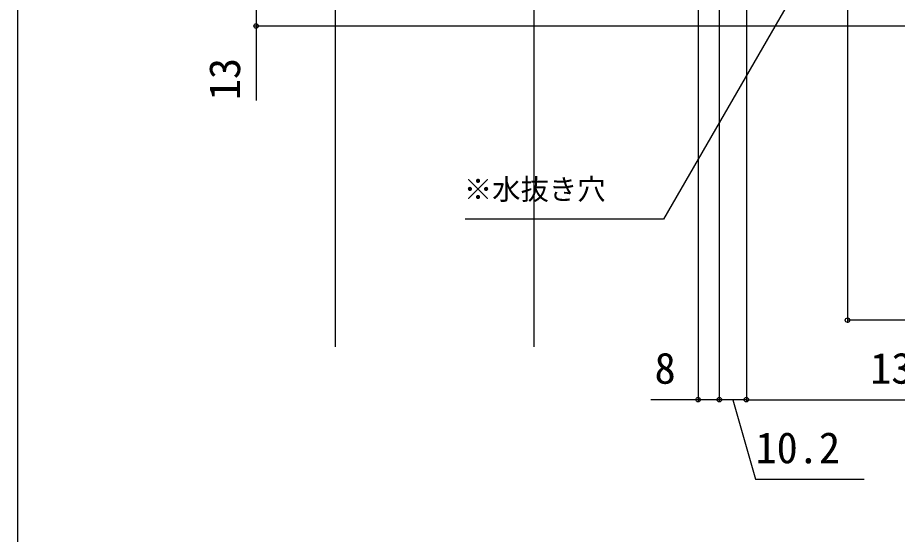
# Model space of a CAD drawing. Units: millimetres, scale not verified. Extents: x -700 to 700, y -1043 to 1038.
# Drawn here: x -700 to -368, y -265.8 to -70.8 of the extents above; entities that cross this region are included whole.
import ezdxf
from ezdxf.enums import TextEntityAlignment as Align

# ---------------------------------------------------------------- set-up
doc = ezdxf.new("R2010")
doc.units = ezdxf.units.MM
doc.header["$LTSCALE"] = 6
for name, color, linetype in [('0-4_YKK_12', 2, 'Continuous'), ('0-7_YKK_D', 6, 'Continuous'), ('0-8_YKK_ZWAK', 7, 'Continuous')]:
    doc.layers.add(name, color=color, linetype=linetype)
doc.styles.add('ＭＳ ゴシック', font='')
doc.styles.get('ＭＳ ゴシック').set_extended_font_data('MS Gothic')

msp = doc.modelspace()

# ---------------------------------------------------------------- linework, layer by layer
at = {"layer": '0-4_YKK_12'}
for p, q in [((-580.204, -48.497), (-580.204, -195.044)), ((-505.204, -48.497), (-505.204, -195.044))]:
    msp.add_line(p, q, dxfattribs=at)
at = {"layer": '0-7_YKK_D'}
for p, q in [((-435.205, 34.903), (-435.205, -215.937)), ((-435.205, 34.903), (-435.205, -215.937)), ((-443.204, -7.697), (-443.204, -215.937)), ((-425.005, -61.697), (-425.005, -215.937)), ((-425.005, -61.697), (-425.005, -215.937)), ((-386.805, -59.997), (-386.805, -185.937)), ((-174.755, -73.997), (-611.004, -73.997)), ((-295.005, -184.937), (-386.805, -184.937)), ((-425.005, -214.937), (-435.205, -214.937)), ((-425.005, -214.937), (-295.005, -214.937))]:
    msp.add_line(p, q, dxfattribs=at)
for points in [[(-404.102, -56.516), (-405.802, -59.46), (-456.263, -146.861), (-531.109, -146.861)], [(-610.004, -60.997), (-610.004, -73.997), (-610.004, -102.034)], [(-435.205, -214.937), (-443.204, -214.937), (-461.058, -214.937)], [(-430.105, -214.937), (-421.602, -244.937), (-380.602, -244.937)]]:
    msp.add_lwpolyline(points, dxfattribs=at)
for centre in [(-610.004, -73.997), (-386.805, -184.937), (-443.204, -214.937), (-435.205, -214.937), (-435.205, -214.937), (-425.005, -214.937), (-425.005, -214.937)]:
    msp.add_circle(centre, 0.85, dxfattribs=at)
at = {"layer": '0-8_YKK_ZWAK'}
msp.add_line((-700, 996.7), (-700, -1043.3), dxfattribs=at)

# ---------------------------------------------------------------- texts
at = {"layer": '0-7_YKK_D', "style": 'ＭＳ ゴシック'}
msp.add_text('13', height=11.73, rotation=90, dxfattribs=at).set_placement((-612.504, -101.988), align=Align.BOTTOM_LEFT)
for s, height, p in [('※水抜き穴', 7.845, (-531.61, -141.856)), ('8', 11.73, (-459.649, -212.437)), ('130', 11.73, (-378.278, -212.437)), ('10.2', 11.73, (-421.557, -242.437))]:
    msp.add_text(s, height=height, dxfattribs=at).set_placement(p, align=Align.BOTTOM_LEFT)

doc.saveas('drawing.dxf')
